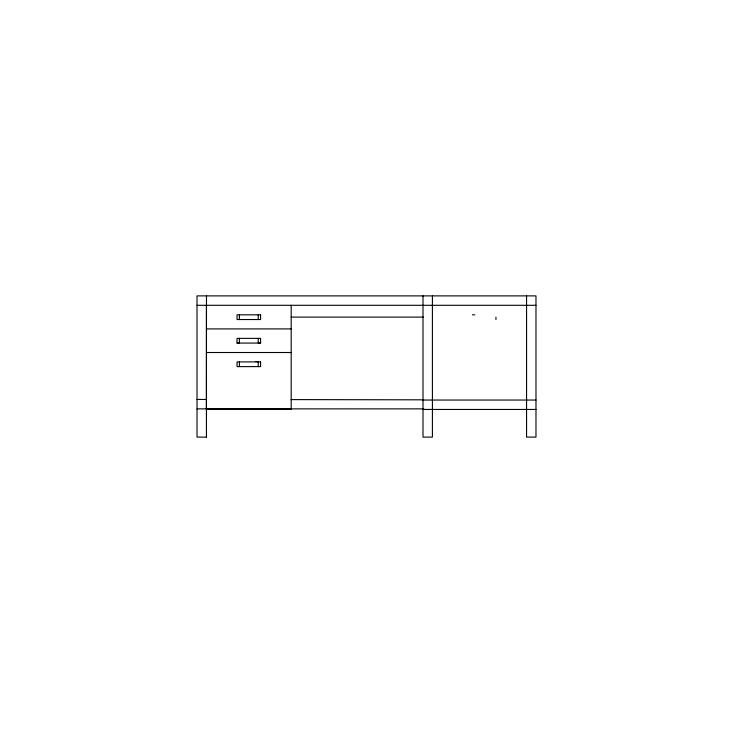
<?xml version="1.0" encoding="UTF-8"?>
<svg xmlns="http://www.w3.org/2000/svg" width="733" height="733" viewBox="0 0 733 733"><rect width="100%" height="100%" fill="white"/><g stroke="black" fill="none" stroke-linecap="round" stroke-linejoin="round"><path stroke-width="1.1" d="M206.486 295.885L206.44 408.867L291.221 408.877M197.021 305.304L535.979 305.304M472.419 314.824L474.773 314.824M291.184 317.105L423.298 317.105M206.44 328.915L291.184 328.915M237.043 343.071L260.582 343.071L260.582 338.362L237.043 338.362L237.043 343.071L239.398 343.035L239.398 338.362M260.582 343.035L258.227 343.035L258.227 338.362M206.44 352.518L291.184 352.518M255.872 361.571L258.227 361.571L258.227 366.61M197.021 399.458L206.44 399.458M422.996 400.044L535.979 400.044M197.021 408.867L423.738 408.867M422.996 409.454L535.979 409.454M206.486 437.115L197.021 437.115L197.021 295.885L535.979 295.885L535.979 437.115L526.56 437.115L526.56 295.885M291.074 399.595L423.674 399.824M206.101 408.886L291.184 409.023L291.184 305.304M495.957 317.178L495.957 319.533M432.406 295.885L432.406 437.115L422.996 437.115L422.996 295.885M258.227 314.824L258.227 319.533M239.398 314.824L239.398 319.533M239.398 361.9L239.398 366.61M206.44 305.304L206.44 437.115M260.582 314.824L237.043 314.824L237.043 319.533L260.582 319.533L260.582 314.824M260.582 361.9L237.043 361.9L237.043 366.61L260.582 366.61L260.582 361.9"/></g></svg>
